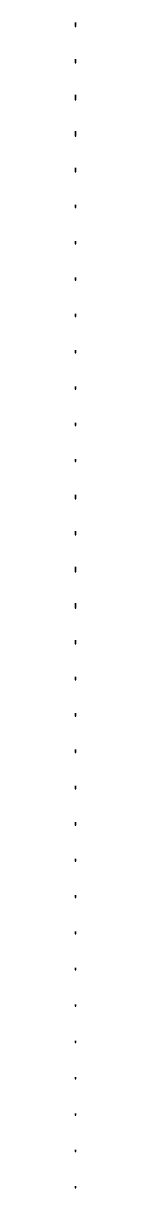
# Model space of a CAD drawing. Header units: metres. Extents: x 2940 to 3060, y -44 to 102542.
import ezdxf

# ---------------------------------------------------------------- set-up
doc = ezdxf.new("R2010")
doc.units = ezdxf.units.M
doc.layers.add('Layer', color=7, linetype='Continuous')

# ---------------------------------------------------------------- blocks, each defined once
blk = doc.blocks.new('9982021b-e54c-4670-8e59-329469b9dfdf_3')
at = {"layer": 'Layer'}
for p, q in [((60, 44.5), (-60, 44.5)), ((60, 37.5), (-60, 37.5))]:
    blk.add_line(p, q, dxfattribs=at)
blk.add_lwpolyline([(40, -44.5), (40, 37.5), (-40, 37.5), (-40, -44.5), (40, -44.5)], dxfattribs=at)
blk = doc.blocks.new('52962e33-8559-4bca-a8ec-d306f92a5b42_3')
at = {"layer": 'Layer'}
for p, q in [((60, 43), (-60, 43)), ((60, 34), (-60, 34))]:
    blk.add_line(p, q, dxfattribs=at)
blk.add_lwpolyline([(40, -43), (40, 34), (-40, 34), (-40, -43), (40, -43)], dxfattribs=at)
blk = doc.blocks.new('6bb18a46-3863-4a78-aa03-234b4e97d767_3')
at = {"layer": 'Layer'}
for p, q in [((60, 40), (-60, 40)), ((60, 30), (-60, 30))]:
    blk.add_line(p, q, dxfattribs=at)
blk.add_lwpolyline([(40, -40), (40, 30), (-40, 30), (-40, -40), (40, -40)], dxfattribs=at)
blk = doc.blocks.new('733c907e-15f8-4b05-a154-cbe90b9db1e9_3')
at = {"layer": 'Layer'}
for p, q in [((60, 42.5), (-60, 42.5)), ((60, 31.5), (-60, 31.5))]:
    blk.add_line(p, q, dxfattribs=at)
blk.add_lwpolyline([(40, -42.5), (40, 31.5), (-40, 31.5), (-40, -42.5), (40, -42.5)], dxfattribs=at)
blk = doc.blocks.new('5e7e54cc-5c89-4d27-909d-06a5a834a7e6_3')
at = {"layer": 'Layer'}
for p, q in [((60, 46), (-60, 46)), ((60, 34), (-60, 34))]:
    blk.add_line(p, q, dxfattribs=at)
blk.add_lwpolyline([(40, -46), (40, 34), (-40, 34), (-40, -46), (40, -46)], dxfattribs=at)
blk = doc.blocks.new('75ee2e81-f3b4-4540-88b6-8ef5971119ed_3')
at = {"layer": 'Layer'}
for p, q in [((60, 50), (-60, 50)), ((60, 36), (-60, 36))]:
    blk.add_line(p, q, dxfattribs=at)
blk.add_lwpolyline([(40, -50), (40, 36), (-40, 36), (-40, -50), (40, -50)], dxfattribs=at)
blk = doc.blocks.new('b2090967-857d-4adb-810f-a7125fec394a_3')
at = {"layer": 'Layer'}
for p, q in [((60, 60), (-60, 60)), ((60, 44), (-60, 44))]:
    blk.add_line(p, q, dxfattribs=at)
blk.add_lwpolyline([(40, -60), (40, 44), (-40, 44), (-40, -60), (40, -60)], dxfattribs=at)
blk = doc.blocks.new('37a72256-cd36-450e-9a9d-758a186e0776_3')
at = {"layer": 'Layer'}
for p, q in [((60, 70), (-60, 70)), ((60, 53), (-60, 53))]:
    blk.add_line(p, q, dxfattribs=at)
blk.add_lwpolyline([(40, -70), (40, 53), (-40, 53), (-40, -70), (40, -70)], dxfattribs=at)
blk = doc.blocks.new('d2a9044a-727b-4361-bf70-23261c12a560_3')
at = {"layer": 'Layer'}
for p, q in [((60, 80), (-60, 80)), ((60, 62), (-60, 62))]:
    blk.add_line(p, q, dxfattribs=at)
blk.add_lwpolyline([(40, -80), (40, 62), (-40, 62), (-40, -80), (40, -80)], dxfattribs=at)
blk = doc.blocks.new('88aadb64-28c3-4e9d-b2b8-17072468c807_3')
at = {"layer": 'Layer'}
for p, q in [((60, 85), (-60, 85)), ((60, 60), (-60, 60))]:
    blk.add_line(p, q, dxfattribs=at)
blk.add_lwpolyline([(40, -85), (40, 60), (-40, 60), (-40, -85), (40, -85)], dxfattribs=at)
blk = doc.blocks.new('d62fcacd-e4a3-43a9-b9ed-c01aea51be9a_3')
at = {"layer": 'Layer'}
for p, q in [((60, 95.5), (-60, 95.5)), ((60, 70.5), (-60, 70.5))]:
    blk.add_line(p, q, dxfattribs=at)
blk.add_lwpolyline([(40, -95.5), (40, 70.5), (-40, 70.5), (-40, -95.5), (40, -95.5)], dxfattribs=at)
blk = doc.blocks.new('6d89234c-c87e-4586-b993-493255882291_3')
at = {"layer": 'Layer'}
for p, q in [((60, 90), (-60, 90)), ((60, 65), (-60, 65))]:
    blk.add_line(p, q, dxfattribs=at)
blk.add_lwpolyline([(40, -90), (40, 65), (-40, 65), (-40, -90), (40, -90)], dxfattribs=at)
blk = doc.blocks.new('d95612cc-b442-4f32-80d8-794a2c5760e9_3')
at = {"layer": 'Layer'}
for p, q in [((60, 95), (-60, 95)), ((60, 65), (-60, 65))]:
    blk.add_line(p, q, dxfattribs=at)
blk.add_lwpolyline([(40, -95), (40, 65), (-40, 65), (-40, -95), (40, -95)], dxfattribs=at)
blk = doc.blocks.new('7440f1e9-5f1a-4662-aea6-526e23d99d34_3')
at = {"layer": 'Layer'}
for p, q in [((60, 100), (-60, 100)), ((60, 68), (-60, 68))]:
    blk.add_line(p, q, dxfattribs=at)
blk.add_lwpolyline([(40, -100), (40, 68), (-40, 68), (-40, -100), (40, -100)], dxfattribs=at)
blk = doc.blocks.new('c348953f-1aa2-4bf9-b8c9-2470bdc5c705_3')
at = {"layer": 'Layer'}
for p, q in [((60, 100), (-60, 100)), ((60, 68), (-60, 68))]:
    blk.add_line(p, q, dxfattribs=at)
blk.add_lwpolyline([(40, -100), (40, 68), (-40, 68), (-40, -100), (40, -100)], dxfattribs=at)
blk = doc.blocks.new('bfc2072c-6f0c-4c54-9d12-39595b4ac6e3_3')
at = {"layer": 'Layer'}
for p, q in [((60, 137.5), (-60, 137.5)), ((60, 102.5), (-60, 102.5))]:
    blk.add_line(p, q, dxfattribs=at)
blk.add_lwpolyline([(40, -137.5), (40, 102.5), (-40, 102.5), (-40, -137.5), (40, -137.5)], dxfattribs=at)
blk = doc.blocks.new('70d71239-4b01-4a91-b1fc-fafbba6210c7_3')
at = {"layer": 'Layer'}
for p, q in [((60, 188.5), (-60, 188.5)), ((60, 153.5), (-60, 153.5))]:
    blk.add_line(p, q, dxfattribs=at)
blk.add_lwpolyline([(40, -188.5), (40, 153.5), (-40, 153.5), (-40, -188.5), (40, -188.5)], dxfattribs=at)
blk = doc.blocks.new('258d460c-303c-41c3-82c7-0431f6cb65b8_3')
at = {"layer": 'Layer'}
for p, q in [((60, 191), (-60, 191)), ((60, 156), (-60, 156))]:
    blk.add_line(p, q, dxfattribs=at)
blk.add_lwpolyline([(40, -191), (40, 156), (-40, 156), (-40, -191), (40, -191)], dxfattribs=at)
blk = doc.blocks.new('78867200-737a-465e-b06b-0d8a5d54a26e_3')
at = {"layer": 'Layer'}
for p, q in [((60, 127.5), (-60, 127.5)), ((60, 87.5), (-60, 87.5))]:
    blk.add_line(p, q, dxfattribs=at)
blk.add_lwpolyline([(40, -127.5), (40, 87.5), (-40, 87.5), (-40, -127.5), (40, -127.5)], dxfattribs=at)
blk = doc.blocks.new('f49b59ec-13b2-451c-a76e-e5e28bed4be0_3')
at = {"layer": 'Layer'}
for p, q in [((60, 142.5), (-60, 142.5)), ((60, 97.5), (-60, 97.5))]:
    blk.add_line(p, q, dxfattribs=at)
blk.add_lwpolyline([(40, -142.5), (40, 97.5), (-40, 97.5), (-40, -142.5), (40, -142.5)], dxfattribs=at)
blk = doc.blocks.new('f9d37956-5a4d-4808-a963-ea4ecf157d54_3')
at = {"layer": 'Layer'}
for p, q in [((60, 70), (-60, 70)), ((60, 53), (-60, 53))]:
    blk.add_line(p, q, dxfattribs=at)
blk.add_lwpolyline([(40, -70), (40, 53), (-40, 53), (-40, -70), (40, -70)], dxfattribs=at)
blk = doc.blocks.new('e203c12f-f51f-4829-a4f3-ba7a95446d48_3')
at = {"layer": 'Layer'}
for p, q in [((60, 80), (-60, 80)), ((60, 62), (-60, 62))]:
    blk.add_line(p, q, dxfattribs=at)
blk.add_lwpolyline([(40, -80), (40, 62), (-40, 62), (-40, -80), (40, -80)], dxfattribs=at)
blk = doc.blocks.new('ba5de935-a4ea-4803-8872-dcbdaa86e55e_3')
at = {"layer": 'Layer'}
for p, q in [((60, 85), (-60, 85)), ((60, 60), (-60, 60))]:
    blk.add_line(p, q, dxfattribs=at)
blk.add_lwpolyline([(40, -85), (40, 60), (-40, 60), (-40, -85), (40, -85)], dxfattribs=at)
blk = doc.blocks.new('4123acce-01af-4c51-b823-780bb1987c1a_3')
at = {"layer": 'Layer'}
for p, q in [((60, 90), (-60, 90)), ((60, 72), (-60, 72))]:
    blk.add_line(p, q, dxfattribs=at)
blk.add_lwpolyline([(40, -90), (40, 72), (-40, 72), (-40, -90), (40, -90)], dxfattribs=at)
blk = doc.blocks.new('4fee66c3-abe3-4b15-a461-13ca66ee8968_3')
at = {"layer": 'Layer'}
for p, q in [((60, 90), (-60, 90)), ((60, 65), (-60, 65))]:
    blk.add_line(p, q, dxfattribs=at)
blk.add_lwpolyline([(40, -90), (40, 65), (-40, 65), (-40, -90), (40, -90)], dxfattribs=at)
blk = doc.blocks.new('6045d091-b16a-4a8e-89b3-be4ccda0de64_3')
at = {"layer": 'Layer'}
for p, q in [((60, 95), (-60, 95)), ((60, 65), (-60, 65))]:
    blk.add_line(p, q, dxfattribs=at)
blk.add_lwpolyline([(40, -95), (40, 65), (-40, 65), (-40, -95), (40, -95)], dxfattribs=at)
blk = doc.blocks.new('d4d33f01-5ad8-4cd1-81bd-540dda6e19d7_3')
at = {"layer": 'Layer'}
for p, q in [((60, 100), (-60, 100)), ((60, 68), (-60, 68))]:
    blk.add_line(p, q, dxfattribs=at)
blk.add_lwpolyline([(40, -100), (40, 68), (-40, 68), (-40, -100), (40, -100)], dxfattribs=at)
blk = doc.blocks.new('2f319b4c-1e80-48c0-a724-81df89ce0f69_3')
at = {"layer": 'Layer'}
for p, q in [((60, 100), (-60, 100)), ((60, 68), (-60, 68))]:
    blk.add_line(p, q, dxfattribs=at)
blk.add_lwpolyline([(40, -100), (40, 68), (-40, 68), (-40, -100), (40, -100)], dxfattribs=at)
blk = doc.blocks.new('2c45508b-e20f-4694-a34d-616ca671aa7e_3')
at = {"layer": 'Layer'}
for p, q in [((60, 137), (-60, 137)), ((60, 112), (-60, 112))]:
    blk.add_line(p, q, dxfattribs=at)
blk.add_lwpolyline([(40, -137), (40, 112), (-40, 112), (-40, -137), (40, -137)], dxfattribs=at)
blk = doc.blocks.new('2ede3280-f0c1-4e76-8993-ca16e8fcfe41_3')
at = {"layer": 'Layer'}
for p, q in [((60, 188.5), (-60, 188.5)), ((60, 163.5), (-60, 163.5))]:
    blk.add_line(p, q, dxfattribs=at)
blk.add_lwpolyline([(40, -188.5), (40, 163.5), (-40, 163.5), (-40, -188.5), (40, -188.5)], dxfattribs=at)
blk = doc.blocks.new('35ea525d-9ec6-4dc3-9982-2d225bdf0bbb_3')
at = {"layer": 'Layer'}
for p, q in [((60, 191), (-60, 191)), ((60, 166), (-60, 166))]:
    blk.add_line(p, q, dxfattribs=at)
blk.add_lwpolyline([(40, -191), (40, 166), (-40, 166), (-40, -191), (40, -191)], dxfattribs=at)
blk = doc.blocks.new('3eed6b48-b58b-4a9f-bb24-2d3a0282052b_3')
at = {"layer": 'Layer'}
for p, q in [((60, 130), (-60, 130)), ((60, 100), (-60, 100))]:
    blk.add_line(p, q, dxfattribs=at)
blk.add_lwpolyline([(40, -130), (40, 100), (-40, 100), (-40, -130), (40, -130)], dxfattribs=at)
blk = doc.blocks.new('aeda2eca-e09e-432d-9c6e-cb8aaf12aac9_3')
at = {"layer": 'Layer'}
for p, q in [((60, 142.5), (-60, 142.5)), ((60, 109.5), (-60, 109.5))]:
    blk.add_line(p, q, dxfattribs=at)
blk.add_lwpolyline([(40, -142.5), (40, 109.5), (-40, 109.5), (-40, -142.5), (40, -142.5)], dxfattribs=at)

msp = doc.modelspace()

# ---------------------------------------------------------------- block references
at = {"layer": 'Layer'}
for name, p in [('aeda2eca-e09e-432d-9c6e-cb8aaf12aac9_3', (3000, 102400)), ('3eed6b48-b58b-4a9f-bb24-2d3a0282052b_3', (3000, 99200)), ('35ea525d-9ec6-4dc3-9982-2d225bdf0bbb_3', (3000, 96000)), ('2ede3280-f0c1-4e76-8993-ca16e8fcfe41_3', (3000, 92800)), ('2c45508b-e20f-4694-a34d-616ca671aa7e_3', (3000, 89600)), ('2f319b4c-1e80-48c0-a724-81df89ce0f69_3', (3000, 86400)), ('d4d33f01-5ad8-4cd1-81bd-540dda6e19d7_3', (3000, 83200)), ('6045d091-b16a-4a8e-89b3-be4ccda0de64_3', (3000, 80000)), ('4fee66c3-abe3-4b15-a461-13ca66ee8968_3', (3000, 76800)), ('4123acce-01af-4c51-b823-780bb1987c1a_3', (3000, 73600)), ('ba5de935-a4ea-4803-8872-dcbdaa86e55e_3', (3000, 70400)), ('e203c12f-f51f-4829-a4f3-ba7a95446d48_3', (3000, 67200)), ('f9d37956-5a4d-4808-a963-ea4ecf157d54_3', (3000, 64000)), ('f49b59ec-13b2-451c-a76e-e5e28bed4be0_3', (3000, 60800)), ('78867200-737a-465e-b06b-0d8a5d54a26e_3', (3000, 57600)), ('258d460c-303c-41c3-82c7-0431f6cb65b8_3', (3000, 54400)), ('70d71239-4b01-4a91-b1fc-fafbba6210c7_3', (3000, 51200)), ('bfc2072c-6f0c-4c54-9d12-39595b4ac6e3_3', (3000, 48000)), ('c348953f-1aa2-4bf9-b8c9-2470bdc5c705_3', (3000, 44800)), ('7440f1e9-5f1a-4662-aea6-526e23d99d34_3', (3000, 41600)), ('d95612cc-b442-4f32-80d8-794a2c5760e9_3', (3000, 38400)), ('6d89234c-c87e-4586-b993-493255882291_3', (3000, 35200)), ('d62fcacd-e4a3-43a9-b9ed-c01aea51be9a_3', (3000, 32000)), ('88aadb64-28c3-4e9d-b2b8-17072468c807_3', (3000, 28800)), ('d2a9044a-727b-4361-bf70-23261c12a560_3', (3000, 25600)), ('37a72256-cd36-450e-9a9d-758a186e0776_3', (3000, 22400)), ('b2090967-857d-4adb-810f-a7125fec394a_3', (3000, 19200)), ('75ee2e81-f3b4-4540-88b6-8ef5971119ed_3', (3000, 16000)), ('5e7e54cc-5c89-4d27-909d-06a5a834a7e6_3', (3000, 12800)), ('733c907e-15f8-4b05-a154-cbe90b9db1e9_3', (3000, 9600)), ('6bb18a46-3863-4a78-aa03-234b4e97d767_3', (3000, 6400)), ('52962e33-8559-4bca-a8ec-d306f92a5b42_3', (3000, 3200)), ('9982021b-e54c-4670-8e59-329469b9dfdf_3', (3000, 0))]:
    msp.add_blockref(name, p, dxfattribs=at)

doc.saveas('drawing.dxf')
